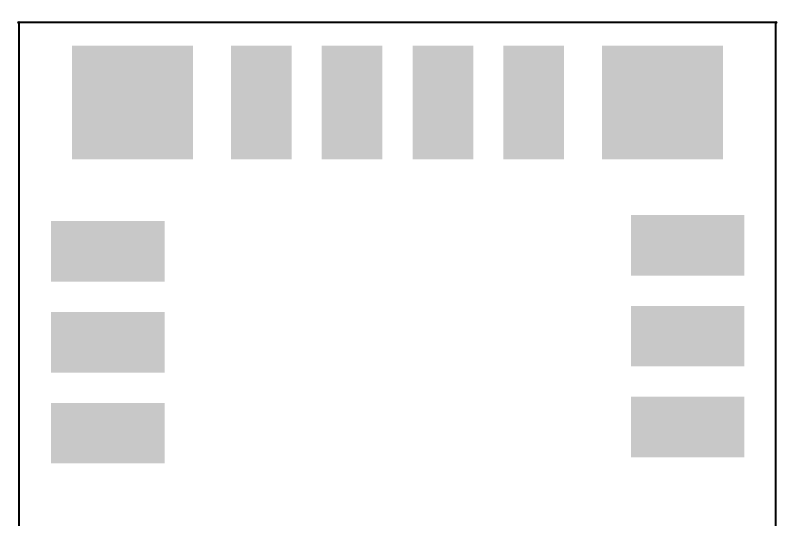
# Model space of a CAD drawing. Header units: millimetres. Extents: x 0 to 8.08, y 0 to 3.16.
# Drawn here: x 1.2897 to 1.6874, y 1.6085 to 1.8708 of the extents above; entities that cross this region are included whole.
import ezdxf

# ---------------------------------------------------------------- set-up
doc = ezdxf.new("R2010")
doc.units = ezdxf.units.MM
doc.header["$LTSCALE"] = 0.444489
doc.layers.get('0').update_dxf_attribs({"linetype": 'CONTINUOUS'})
doc.layers.add('BOARD_OUTLINE_00', color=7, linetype='CONTINUOUS')

msp = doc.modelspace()

# ---------------------------------------------------------------- hatches: boundary and pattern name
at = {"linetype": 'CONTINUOUS'}
h = msp.add_hatch(color=7, dxfattribs=at)
edge = h.paths.add_edge_path()
edge.add_arc((1.29161, 1.86709), 0.0005, 0, 360)
h = msp.add_hatch(color=7, dxfattribs=at)
edge = h.paths.add_edge_path()
edge.add_arc((1.68531, 1.86709), 0.0005, 0, 360)

# ---------------------------------------------------------------- linework, layer by layer
at = {"color": 7, "linetype": 'CONTINUOUS'}
for points, const_width in [([(1.41769, 1.79599), (1.41769, 1.85504)], 0.0315), ([(1.46494, 1.79599), (1.46494, 1.85504)], 0.0315), ([(1.51218, 1.79599), (1.51218, 1.85504)], 0.0315), ([(1.55943, 1.79599), (1.55943, 1.85504)], 0.0315), ([(1.38226, 1.82551), (1.31927, 1.82551)], 0.05906), ([(1.65785, 1.82551), (1.59486, 1.82551)], 0.05906), ([(1.60996, 1.75123), (1.66902, 1.75123)], 0.0315), ([(1.3674, 1.74801), (1.30835, 1.74801)], 0.0315), ([(1.60996, 1.70399), (1.66902, 1.70399)], 0.0315), ([(1.3674, 1.70076), (1.30835, 1.70076)], 0.0315), ([(1.60996, 1.65674), (1.66902, 1.65674)], 0.0315), ([(1.3674, 1.65352), (1.30835, 1.65352)], 0.0315)]:
    msp.add_lwpolyline(points, dxfattribs=dict(at, const_width=const_width))
for centre in [(1.29161, 1.86709), (1.68531, 1.86709)]:
    msp.add_circle(centre, 0.0005, dxfattribs=at)
at = {"layer": 'BOARD_OUTLINE_00', "color": 7, "linetype": 'CONTINUOUS', "const_width": 0.001}
for points in [[(1.29161, 1.86709), (1.29161, 1.27654)], [(1.68531, 1.86709), (1.29161, 1.86709)], [(1.68531, 1.27654), (1.68531, 1.86709)]]:
    msp.add_lwpolyline(points, dxfattribs=at)

doc.saveas('drawing.dxf')
